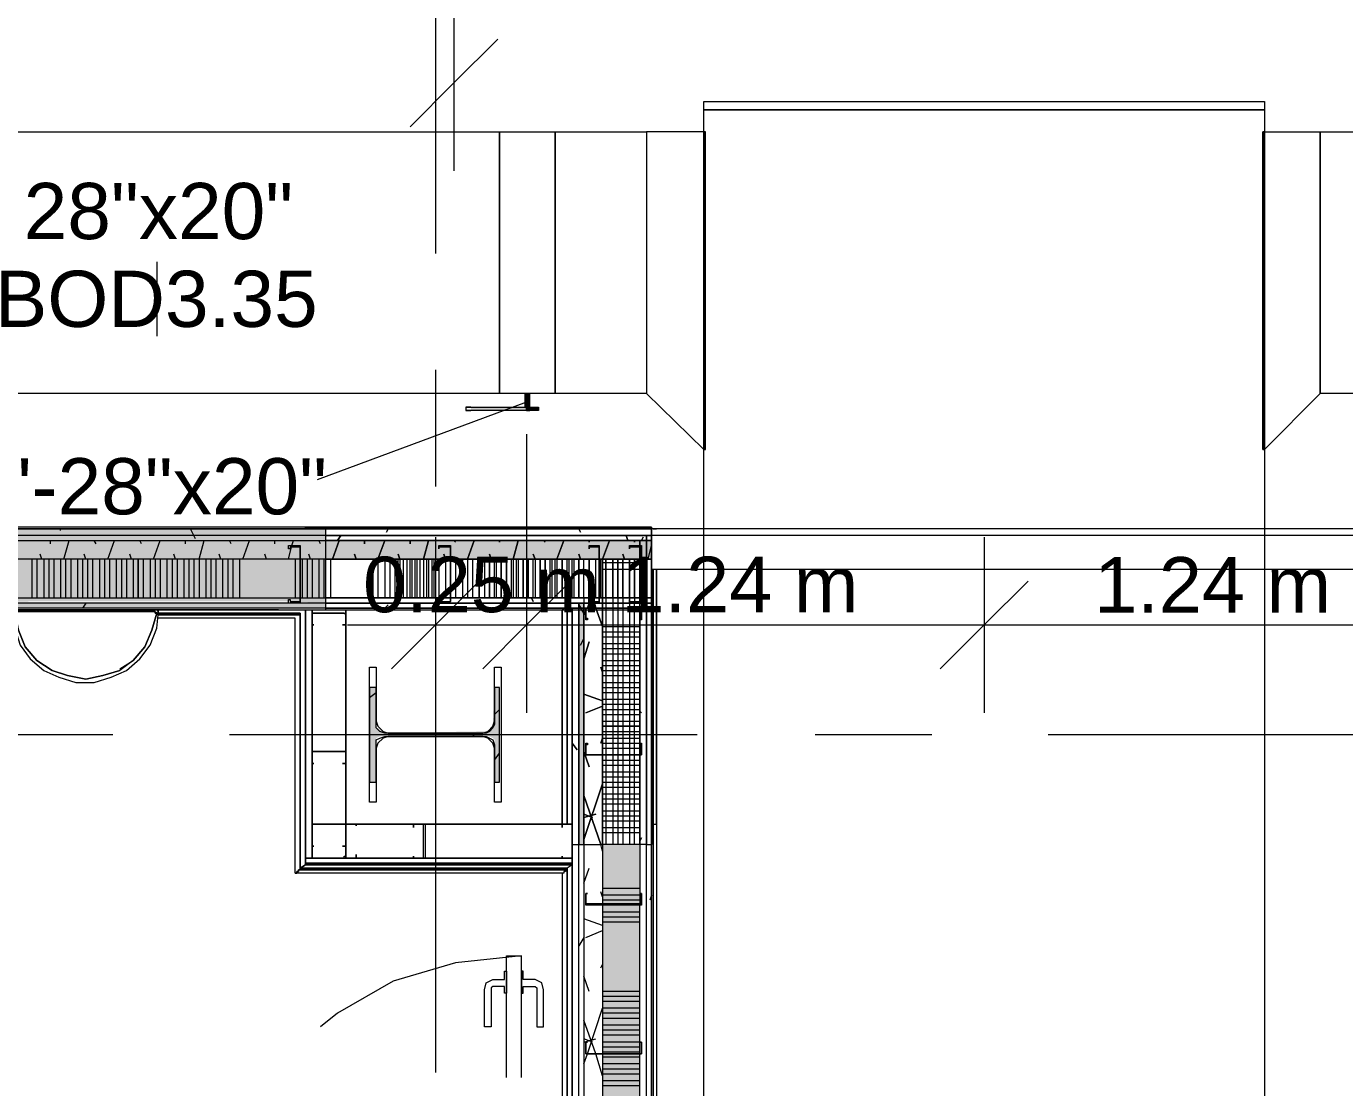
# Model space of a CAD drawing. Header units: metres. Extents: x 98 to 337, y -7 to 53.
# Drawn here: x 116.021 to 119.598, y 34.088 to 36.968 of the extents above; entities that cross this region are included whole.
import ezdxf

# ---------------------------------------------------------------- set-up
doc = ezdxf.new("R2010")
doc.units = ezdxf.units.M
doc.layers.add('HVAC - Ductos', color=5, linetype='Continuous', lineweight=0)
doc.layers.add('PDF_Text', color=7, linetype='Continuous', lineweight=0)
doc.layers.add('PDF_Geometry', color=7, linetype='Continuous', lineweight=0, true_color=0xaaaaaa)
doc.layers.add('PDF_Solid Fills', color=7, linetype='Continuous', lineweight=0, true_color=0xffffff)
doc.styles.add('PDF Helvetica', font='')
doc.styles.get('PDF Helvetica').set_extended_font_data('Helvetica')

msp = doc.modelspace()

# ---------------------------------------------------------------- hatches: boundary and pattern name
at = {"layer": 'PDF_Solid Fills', "lineweight": 0, "transparency": 33554559}
h = msp.add_hatch(color=256, dxfattribs=at)
h.paths.add_polyline_path([(108.3936, 35.5862), (108.3936, 35.6045), (108.2378, 35.6045), (108.2378, 35.5862)])
h.paths.add_polyline_path([(108.8472, 35.6045), (108.8472, 35.5862), (116.8331, 35.5862), (116.8331, 35.6045)])
h = msp.add_hatch(color=256, dxfattribs=at)
h.paths.add_polyline_path([(108.3936, 35.5724), (108.3936, 35.5861), (108.2378, 35.5861), (108.2378, 35.5724)])
h.paths.add_polyline_path([(108.8472, 35.5861), (108.8472, 35.5724), (116.8331, 35.5724), (116.8331, 35.5861)])
h = msp.add_hatch(color=256, dxfattribs=at)
h.paths.add_polyline_path([(108.3936, 35.522), (108.3936, 35.5724), (108.2378, 35.5724), (108.2378, 35.522)])
h.paths.add_polyline_path([(108.8472, 35.5724), (108.8472, 35.522), (116.8331, 35.522), (116.8331, 35.5724)])
for points in [[(117.7174, 35.522), (117.7174, 35.5724), (116.8331, 35.5724), (116.8331, 35.522)], [(116.9705, 35.0639), (116.9705, 35.1738), (116.9523, 35.1738), (116.9523, 34.9172), (116.9705, 34.9172), (116.9705, 35.0363), (116.9797, 35.0409), (117.2775, 35.0409), (117.2867, 35.0363), (117.2913, 35.0318), (117.2913, 34.9172), (117.305, 34.9172), (117.305, 35.1738), (117.2913, 35.1738), (117.2867, 35.0684), (117.2775, 35.0593), (117.2684, 35.0547), (116.9935, 35.0501), (116.9935, 35.0547), (116.9797, 35.0593), (116.9751, 35.0639)]]:
    msp.add_hatch(color=256, dxfattribs=at).paths.add_polyline_path(points)
h = msp.add_hatch(color=256, dxfattribs=at)
h.paths.add_polyline_path([(108.3936, 35.4166), (108.3936, 35.522), (108.2378, 35.522), (108.2378, 35.4166)])
h.paths.add_polyline_path([(115.5502, 35.4166), (116.8331, 35.4166), (116.8331, 35.522), (115.5502, 35.522)])
h.paths.add_polyline_path([(115.5456, 35.4166), (115.5456, 35.522), (113.5205, 35.522), (113.5205, 35.4166)])
h.paths.add_polyline_path([(113.516, 35.4166), (113.516, 35.522), (111.4909, 35.522), (111.4909, 35.4166)])
h.paths.add_polyline_path([(111.4863, 35.4166), (111.4863, 35.522), (110.6799, 35.522), (110.6799, 35.4166)])
h.paths.add_polyline_path([(110.6753, 35.4166), (110.6753, 35.522), (108.8472, 35.522), (108.8472, 35.4166)])
h = msp.add_hatch(color=256, dxfattribs=at)
h.paths.add_polyline_path([(108.3936, 35.4029), (108.3936, 35.4166), (108.2424, 35.4166), (108.2424, 35.4029)])
h.paths.add_polyline_path([(108.8586, 35.4029), (116.7323, 35.4074), (116.7369, 35.4074), (116.833, 35.4029), (116.8331, 35.4029), (116.8331, 35.4166), (108.8472, 35.4166), (108.8472, 35.4029)])
h = msp.add_hatch(color=256, dxfattribs=at)
h.paths.add_polyline_path([(108.3936, 35.3892), (108.3936, 35.4029), (108.2378, 35.4029), (108.2378, 35.3892)])
h.paths.add_polyline_path([(108.8472, 35.3892), (116.8331, 35.3892), (116.8331, 35.4029), (108.8472, 35.4029)])
h = msp.add_hatch(color=256, dxfattribs=at)
h.paths.add_polyline_path([(117.5204, 35.3892), (117.5341, 35.3892), (117.5341, 35.4029), (117.5204, 35.4029)])
h.paths.add_polyline_path([(117.5204, 34.7477), (117.5341, 34.7477), (117.5341, 35.3846), (117.5204, 35.3846)])
h = msp.add_hatch(color=256, dxfattribs=at)
h.paths.add_polyline_path([(117.6853, 34.5873), (117.6853, 34.7477), (117.5845, 34.7477), (117.5845, 34.5873)])
h.paths.add_polyline_path([(117.6853, 34.5827), (117.5845, 34.5827), (117.5845, 33.3503), (117.6853, 33.3503)])

# ---------------------------------------------------------------- linework, layer by layer
at = {"layer": 'HVAC - Ductos', "lineweight": 0}
for points in [[(119.3805, 36.7407), (117.8594, 36.7407), (117.8594, 36.7637), (119.3805, 36.7637)], [(117.8594, 29.6299), (117.8594, 36.7407), (119.3805, 36.7407), (119.3805, 29.6299)], [(117.305, 35.971), (115.06, 35.971), (115.06, 36.6812), (117.305, 36.6812)], [(117.4562, 35.971), (117.305, 35.971), (117.305, 36.6812), (117.4562, 36.6812)], [(117.7036, 35.971), (117.4562, 35.971), (117.4562, 36.6812), (117.7036, 36.6812)], [(117.864, 36.6812), (117.7036, 36.6812), (117.7036, 35.971), (117.8594, 35.8198), (117.864, 35.8198)], [(119.3759, 35.8198), (119.3805, 35.8198), (119.3805, 36.6812), (119.3759, 36.6812)], [(119.3759, 35.8198), (119.3759, 36.6812), (119.5318, 36.6812), (119.5318, 35.971), (119.3805, 35.8198)], [(119.5318, 36.6812), (119.7791, 36.6812), (119.7791, 35.971), (119.5318, 35.971)]]:
    msp.add_lwpolyline(points, close=True, dxfattribs=at)
at = {"layer": 'PDF_Geometry', "lineweight": 0}
for points in [[(117.1309, 37.6204), (117.1309, 36.3513)], [(117.1813, 37.0477), (117.1813, 36.8141), (117.1813, 36.5758)], [(117.3004, 36.9332), (117.1813, 36.8141), (117.0622, 36.6949)], [(116.3749, 36.3283), (116.3749, 36.1268)], [(117.1309, 36.0352), (117.1309, 35.719)], [(117.2272, 35.9344), (117.2226, 35.9344), (117.218, 35.9344), (117.2134, 35.9344), (117.218, 35.9344), (117.2226, 35.9344), (117.2272, 35.9344), (117.3783, 35.9344), (117.4104, 35.9344), (117.4104, 35.9252), (117.3783, 35.9252), (117.3783, 35.9344), (117.3829, 35.9344), (117.3875, 35.9344), (117.3875, 35.971)], [(117.3738, 35.971), (117.3738, 35.9344)], [(117.3783, 35.9481), (116.8102, 35.7373)], [(117.2134, 35.9344), (117.2134, 35.9252)], [(117.3783, 35.9252), (117.2272, 35.9252), (117.2226, 35.9252), (117.218, 35.9252), (117.2134, 35.9252), (117.218, 35.9252), (117.2226, 35.9252), (117.2272, 35.9252)], [(117.3783, 35.861), (117.3783, 35.3433), (117.3783, 35.1051)], [(119.6967, 35.6045), (117.7174, 35.6045), (116.8331, 35.6045), (108.8472, 35.6045), (108.8472, 35.3846), (116.8331, 35.3846), (117.5021, 35.3846), (117.5021, 34.7477), (117.5021, 33.5381), (115.8985, 33.5381), (115.8985, 33.3182), (115.8985, 29.9873), (115.8985, 29.772), (117.5021, 29.772), (117.5021, 28.3837), (115.3029, 28.3837), (107.2253, 28.3837), (107.2253, 33.2082), (107.0099, 33.2082), (107.0099, 32.8188), (107.0099, 32.7272), (107.0099, 30.7341)], [(117.7174, 35.6045), (116.8331, 35.6045), (108.8472, 35.6045), (108.8472, 35.3846), (108.3936, 35.3846), (108.3936, 35.6045), (108.2378, 35.6045), (107.0283, 35.6045), (107.0283, 35.5861), (107.0283, 35.5724), (107.0283, 35.4854)], [(116.1138, 35.5999), (116.1138, 35.6045)], [(116.4803, 35.577), (116.4757, 35.5861), (116.4666, 35.6045)], [(116.7782, 35.6045), (116.8331, 35.6045)], [(117.7174, 35.6045), (116.8331, 35.6045), (117.7174, 35.6045)], [(117.7174, 34.7477), (117.7174, 35.6045), (117.7174, 34.7477)], [(117.7036, 28.3837), (117.7036, 29.9736), (117.6853, 29.9736), (117.5021, 29.9736), (116.1, 29.9736), (116.1, 29.9873), (116.1, 33.3182), (116.1, 33.3228), (116.1, 33.3365), (117.5021, 33.3365), (117.6853, 33.3365), (117.7036, 33.3365), (117.7036, 34.7477), (117.7036, 35.3846), (117.7036, 35.5724), (117.7036, 35.5861), (116.8331, 35.5861), (108.8472, 35.5861)], [(108.8472, 35.5724), (116.8331, 35.5724), (117.6853, 35.5724), (117.6853, 35.5587), (117.6853, 35.5724), (117.7036, 35.5724), (117.7036, 34.7477), (117.6853, 34.7477), (117.6853, 34.9905), (117.6853, 35.3892), (117.6853, 35.4029), (117.6853, 35.3892), (117.6853, 34.9905), (117.6853, 34.7477), (117.5845, 34.7477), (117.5845, 34.9905), (117.5845, 35.3892), (117.5845, 35.522), (117.6853, 35.522), (117.6853, 35.4074), (117.6853, 35.5541), (117.6853, 35.522), (117.6853, 35.4074)], [(116.0863, 35.5633), (116.0863, 35.5724)], [(116.123, 35.522), (116.1367, 35.5724)], [(116.21, 35.5633), (116.2054, 35.5724)], [(116.2421, 35.522), (116.2604, 35.5724)], [(116.3337, 35.5633), (116.3291, 35.5724)], [(116.3658, 35.522), (116.3841, 35.5724)], [(116.4528, 35.5633), (116.4528, 35.5724)], [(116.4895, 35.522), (116.5033, 35.5724)], [(116.5765, 35.5633), (116.5719, 35.5724)], [(116.6086, 35.522), (116.6269, 35.5724)], [(116.6956, 35.5633), (116.6956, 35.5724)], [(116.7323, 35.522), (116.7415, 35.5587), (116.746, 35.5724)], [(116.7415, 35.5541), (116.7415, 35.5587)], [(116.8194, 35.5633), (116.8148, 35.5724)], [(117.1309, 35.5816), (117.1309, 35.3433), (117.1309, 35.1051)], [(117.7082, 35.522), (117.7174, 35.5587)], [(119.6967, 35.4945), (119.6967, 35.5724), (119.6967, 35.5861), (117.7174, 35.5861), (117.7174, 35.5724), (117.7174, 35.522), (117.7174, 35.4945)], [(118.62, 35.5816), (118.62, 35.3433), (118.62, 35.1051)], [(117.6853, 35.522), (117.5845, 35.522), (117.5753, 35.522), (117.1721, 35.522), (116.8331, 35.522), (116.7644, 35.522), (115.9534, 35.522), (115.5456, 35.522), (115.1425, 35.522), (114.7347, 35.522), (114.3315, 35.522), (113.9238, 35.522), (113.5205, 35.522)], [(115.5502, 35.4166), (115.9534, 35.4166), (116.7644, 35.4166), (116.8331, 35.4166), (117.1721, 35.4166), (117.5341, 35.4166), (117.5753, 35.4166), (117.5845, 35.4166), (117.5753, 35.4166), (117.5341, 35.4166), (117.5341, 35.522)], [(116.0359, 35.522), (116.0359, 35.4166)], [(116.0496, 35.522), (116.0496, 35.4166)], [(116.0634, 35.522), (116.0588, 35.5358)], [(116.068, 35.522), (116.068, 35.4166)], [(116.0817, 35.522), (116.0817, 35.4166)], [(116.0955, 35.522), (116.0955, 35.4166)], [(116.1138, 35.522), (116.1138, 35.4166)], [(116.1276, 35.522), (116.1276, 35.4166)], [(116.1413, 35.522), (116.1413, 35.4166)], [(116.1596, 35.522), (116.1596, 35.4166)], [(116.1734, 35.522), (116.1734, 35.4166)], [(116.1825, 35.522), (116.1779, 35.5358)], [(116.1871, 35.522), (116.1871, 35.4166)], [(116.2008, 35.522), (116.2008, 35.4166)], [(116.2192, 35.522), (116.2192, 35.4166)], [(116.2329, 35.522), (116.2329, 35.4166)], [(116.2466, 35.522), (116.2466, 35.4166)], [(116.265, 35.522), (116.265, 35.4166)], [(116.2787, 35.522), (116.2787, 35.4166)], [(116.2925, 35.522), (116.2925, 35.4166)], [(116.3062, 35.522), (116.3016, 35.5358)], [(116.3108, 35.522), (116.3108, 35.4166)], [(116.3383, 35.522), (116.3383, 35.4166)], [(116.3566, 35.522), (116.3566, 35.4166)], [(116.3704, 35.522), (116.3704, 35.4166)], [(116.3841, 35.522), (116.3841, 35.4166)], [(116.4025, 35.522), (116.4025, 35.4166)], [(116.4162, 35.522), (116.4162, 35.4166)], [(116.4253, 35.522), (116.4207, 35.5358)], [(116.4299, 35.522), (116.4299, 35.4166)], [(116.4483, 35.522), (116.4483, 35.4166)], [(116.462, 35.522), (116.462, 35.4166)], [(116.4757, 35.522), (116.4757, 35.4166)], [(116.4895, 35.522), (116.4895, 35.4166)], [(116.5078, 35.522), (116.5078, 35.4166)], [(116.5215, 35.522), (116.5215, 35.4166)], [(116.5353, 35.522), (116.5353, 35.4166)], [(116.5491, 35.522), (116.5445, 35.5358)], [(116.5536, 35.522), (116.5536, 35.4166)], [(116.5674, 35.522), (116.5674, 35.4166)], [(116.5811, 35.522), (116.5811, 35.4166)], [(116.5994, 35.522), (116.5994, 35.4166)], [(116.6728, 35.522), (116.6682, 35.5358)], [(116.7506, 35.522), (116.7506, 35.4166)], [(116.769, 35.522), (116.769, 35.4166)], [(116.7827, 35.522), (116.7827, 35.4166)], [(116.7919, 35.522), (116.7873, 35.5358)], [(116.7964, 35.522), (116.7964, 35.4166)], [(116.8148, 35.522), (116.8148, 35.4166)], [(116.8285, 35.522), (116.8285, 35.4166)], [(116.8468, 35.4166), (116.8468, 35.522)], [(116.9614, 35.522), (116.9614, 35.4166)], [(116.9751, 35.522), (116.9751, 35.4166)], [(116.9935, 35.522), (116.9935, 35.4166)], [(117.0072, 35.522), (117.0072, 35.4166)], [(117.0209, 35.522), (117.0209, 35.4166)], [(117.0301, 35.4166), (117.0301, 35.522)], [(117.0347, 35.522), (117.0347, 35.4166)], [(117.0439, 35.4166), (117.0439, 35.522)], [(117.0531, 35.522), (117.0531, 35.4166)], [(117.0622, 35.4166), (117.0622, 35.522)], [(117.0668, 35.522), (117.0668, 35.4166)], [(117.0759, 35.4166), (117.0759, 35.522)], [(117.0805, 35.522), (117.0805, 35.4166)], [(117.0897, 35.4166), (117.0897, 35.522)], [(117.0989, 35.522), (117.0989, 35.4166)], [(117.108, 35.4166), (117.108, 35.522)], [(117.1126, 35.522), (117.1126, 35.4166)], [(117.1217, 35.4166), (117.1217, 35.522)], [(117.1263, 35.522), (117.1263, 35.4166)], [(117.1401, 35.522), (117.1401, 35.4166)], [(117.1584, 35.522), (117.1584, 35.4166)], [(117.1721, 35.522), (117.1721, 35.4166)], [(117.1859, 35.522), (117.1859, 35.4166)], [(117.2042, 35.522), (117.2042, 35.4166)], [(117.218, 35.522), (117.218, 35.4166)], [(117.2318, 35.522), (117.2318, 35.4166)], [(117.2638, 35.522), (117.2638, 35.4166)], [(117.2913, 35.4166), (117.2913, 35.522)], [(117.2958, 35.522), (117.2958, 35.4166)], [(117.3371, 35.4166), (117.3371, 35.522)], [(117.3417, 35.522), (117.3417, 35.4166)], [(117.3508, 35.4166), (117.3508, 35.522)], [(117.3554, 35.522), (117.3554, 35.4166)], [(117.3966, 35.4166), (117.3966, 35.522)], [(117.4012, 35.522), (117.4012, 35.4166)], [(117.4425, 35.4166), (117.4425, 35.522)], [(117.447, 35.522), (117.447, 35.4166)], [(117.4562, 35.4166), (117.4562, 35.522)], [(117.4608, 35.522), (117.4608, 35.4166)], [(117.4883, 35.4166), (117.4883, 35.522)], [(117.4929, 35.522), (117.4929, 35.4166)], [(117.5021, 35.4166), (117.5021, 35.522)], [(117.5067, 35.522), (117.5067, 35.4166)], [(117.5662, 35.4166), (117.5662, 35.522)], [(117.5799, 35.4166), (117.5799, 35.522)], [(117.6853, 35.4166), (117.6853, 35.522), (117.5845, 35.522), (117.5845, 35.4166), (117.5845, 35.3892), (117.5845, 35.3846), (117.5845, 34.9905), (117.5845, 34.7477), (117.5845, 34.5873)], [(117.5937, 35.4166), (117.5937, 35.522), (117.5937, 35.3892), (117.5937, 34.9905), (117.5937, 34.7477)], [(117.612, 35.4166), (117.612, 35.522), (117.612, 35.3892), (117.612, 34.9905), (117.612, 34.7477)], [(117.6257, 35.4166), (117.6257, 35.522), (117.6257, 35.3892), (117.6257, 34.9905), (117.6257, 34.7477)], [(117.6395, 35.4166), (117.6395, 35.522), (117.6395, 35.3892), (117.6395, 34.9905), (117.6395, 34.7477)], [(117.6578, 35.4166), (117.6578, 35.522), (117.6578, 35.3892), (117.6578, 34.9905), (117.6578, 34.7477)], [(117.6715, 35.4166), (117.6715, 35.522), (117.6715, 35.4074)], [(117.6991, 35.4166), (117.6991, 35.522)], [(117.7174, 35.4166), (117.7174, 35.522)], [(117.5845, 35.5128), (117.6853, 35.5128)], [(117.5845, 35.4945), (117.6853, 35.4945)], [(117.7219, 35.4945), (117.7219, 34.8027), (117.7219, 35.4945)], [(117.7219, 35.4945), (117.7219, 34.8027), (117.7219, 35.4945)], [(117.25, 35.4624), (117.1309, 35.3433), (117.0118, 35.2242)], [(117.4975, 35.4624), (117.3783, 35.3433), (117.2592, 35.2242)], [(118.7391, 35.4624), (118.62, 35.3433), (118.5008, 35.2242)], [(117.5341, 35.4166), (117.5341, 35.4029), (117.5341, 35.3846), (117.5341, 34.7477), (117.5341, 33.5061), (117.5204, 33.5061), (117.5021, 33.5061), (115.9305, 33.5061), (115.9305, 33.4557), (115.9305, 33.3182), (115.9305, 29.9873), (115.9305, 29.8544), (115.9305, 29.804), (115.9305, 29.8544), (116.0863, 29.8544)], [(117.5204, 28.3837), (117.5204, 29.7903), (117.5021, 29.7903), (115.9167, 29.7903), (115.9167, 29.804), (115.9167, 29.9873), (115.9167, 33.3182), (115.9167, 33.5061), (115.9167, 33.5198), (117.5021, 33.5198), (117.5204, 33.5198), (117.5204, 34.7477), (117.5204, 35.3846), (117.5204, 35.3892), (117.5204, 35.4029), (116.8331, 35.4029), (108.8472, 35.4029)], [(117.5021, 35.3892), (116.8331, 35.3892), (108.8472, 35.3892)], [(116.2742, 35.2242), (116.3108, 35.2471), (116.3429, 35.2838), (116.3612, 35.3296), (116.3749, 35.3754), (116.3704, 35.3754), (116.3704, 35.38), (116.3658, 35.38), (115.9947, 35.38), (115.9901, 35.38), (115.9901, 35.3754), (115.9993, 35.3296), (116.0176, 35.2838), (116.0496, 35.2471), (116.0909, 35.2196), (116.1322, 35.2059), (116.1825, 35.1967), (116.2283, 35.2059), (116.2742, 35.2196)], [(116.1825, 35.4029), (116.1734, 35.3892)], [(116.3704, 35.38), (116.3704, 35.3754), (116.3795, 35.38), (116.3749, 35.3846), (116.3704, 35.3846)], [(116.7048, 35.3846), (116.3749, 35.3846)], [(117.5021, 35.3846), (117.5021, 35.3892), (117.5021, 35.3846), (117.4883, 35.3846), (117.4883, 34.8027), (117.4883, 35.3846), (117.5021, 35.3846), (117.5021, 34.7477), (117.5021, 34.6927), (117.4883, 34.6835), (117.4883, 34.6789), (117.4837, 34.6789), (117.4837, 34.6743), (117.4791, 34.6743), (117.4791, 34.6698), (117.4745, 34.6698), (116.7506, 34.6698), (116.7552, 34.6698), (116.7552, 34.6743), (116.7598, 34.6743), (116.7598, 34.6789), (116.7644, 34.6789), (116.7644, 34.6835), (116.7644, 35.3708), (116.7644, 34.6789), (116.7598, 34.6789), (116.7598, 34.6743), (116.7552, 34.6743), (116.7552, 34.6698), (116.7506, 34.6698), (116.7506, 35.3616), (116.3795, 35.3616)], [(117.4883, 33.5519), (117.4883, 34.6835), (116.7644, 34.6835), (117.4883, 34.6835), (116.7644, 34.6835), (116.7644, 35.3754), (116.7644, 34.6835), (116.7782, 34.6927), (117.5021, 34.6927), (117.4883, 34.6835), (116.7644, 34.6835), (116.7782, 34.6927), (116.7782, 35.3846), (116.8331, 35.3846), (116.8881, 35.3846), (116.8881, 34.8027), (116.7964, 34.8027), (116.7964, 35.3846), (116.7964, 34.711), (116.7964, 34.8027), (116.8881, 34.8027), (117.5021, 34.8027), (117.4883, 34.8027), (117.5021, 34.8027), (116.8881, 34.8027), (116.8881, 35.3846)], [(116.7782, 35.3846), (116.7782, 34.6927)], [(116.7782, 34.8027), (116.7782, 35.3846)], [(116.7782, 35.3846), (116.7782, 34.6973), (116.7782, 35.3846)], [(116.7782, 35.3846), (116.7782, 34.711), (116.7964, 34.711), (117.5021, 34.711), (117.4745, 34.711), (117.5021, 34.711), (116.7782, 34.711), (116.7782, 34.6973)], [(117.1309, 35.3983), (117.1309, 34.1291)], [(117.4883, 34.8027), (117.4883, 35.3846)], [(117.4883, 34.8027), (117.4883, 35.3846)], [(117.4883, 34.8027), (117.4883, 35.3846)], [(117.4883, 34.8027), (117.4883, 35.3846)], [(117.4883, 34.8027), (117.4883, 35.3846)], [(117.4883, 34.8027), (117.4883, 35.3846)], [(117.4883, 34.8027), (117.4883, 35.3846)], [(117.4883, 35.3846), (117.4883, 34.8027)], [(117.5021, 35.3892), (117.5021, 34.7477), (117.5021, 35.3892)], [(117.5204, 35.3983), (117.5341, 35.3754), (117.5204, 35.3983), (117.5249, 35.3892)], [(117.6715, 34.7477), (117.6715, 34.9905), (117.6715, 35.3892), (117.6715, 35.4029)], [(117.6853, 35.4029), (117.6853, 35.3892), (117.6853, 35.3846), (117.6853, 34.9905), (117.6853, 34.7477), (117.6853, 34.5873)], [(117.6899, 35.3754), (117.6899, 35.38)], [(117.7174, 33.4281), (117.7174, 34.8027), (117.7174, 35.3983), (117.7174, 34.8027)], [(117.7174, 33.3228), (117.7174, 34.7477), (117.7174, 35.3846)], [(117.4883, 34.6789), (116.7644, 34.6789), (117.4883, 34.6789), (116.7644, 34.6789), (116.7644, 35.3754), (116.3795, 35.3754), (116.7644, 35.3754), (116.3795, 35.3754), (116.7644, 35.3754), (116.7644, 34.6789), (116.7644, 35.3754), (116.7644, 34.6835), (116.7644, 35.3708), (116.3795, 35.3708), (116.7644, 35.3708), (116.3795, 35.3708)], [(116.7644, 35.3708), (116.7644, 34.6789), (116.7644, 35.3754), (116.7644, 34.6835), (116.7644, 34.6789), (116.7598, 34.6789), (116.7598, 34.6743), (116.7552, 34.6743), (116.7552, 34.6698), (116.7506, 34.6698), (116.7506, 35.3616)], [(116.8927, 35.3433), (117.3783, 35.3433), (118.62, 35.3433), (120.0953, 35.3433)], [(117.5845, 35.3388), (117.6853, 35.3388)], [(117.5845, 35.325), (117.6853, 35.325)], [(117.5845, 35.3112), (117.6853, 35.3112)], [(117.5845, 35.2929), (117.6853, 35.2929)], [(117.5845, 35.2792), (117.6853, 35.2792)], [(117.5845, 35.2654), (117.6853, 35.2654)], [(117.5845, 35.2471), (117.6853, 35.2471)], [(117.5845, 35.2333), (117.6853, 35.2333)], [(117.5845, 35.2196), (117.6853, 35.2196)], [(117.5845, 35.2059), (117.6853, 35.2059)], [(117.5845, 35.1875), (117.6853, 35.1875)], [(117.5845, 35.1738), (117.6853, 35.1738)], [(116.9523, 35.1463), (116.9705, 35.1601)], [(117.5845, 35.1601), (117.6853, 35.1601)], [(117.5845, 35.1417), (117.6853, 35.1417)], [(117.5845, 35.128), (117.6853, 35.128)], [(117.2913, 35.1005), (117.305, 35.1143)], [(117.5845, 35.1143), (117.6853, 35.1143)], [(117.5845, 35.1005), (117.6853, 35.1005)], [(117.5845, 35.0821), (117.6853, 35.0821)], [(116.2558, 35.0455), (115.9397, 35.0455)], [(117.8411, 35.0455), (116.5719, 35.0455)], [(117.2318, 35.0409), (117.2409, 35.0501)], [(117.5845, 35.0547), (117.6853, 35.0547)], [(117.5845, 35.0363), (117.6853, 35.0363)], [(117.5845, 35.0226), (117.6853, 35.0226)], [(118.478, 35.0455), (118.1618, 35.0455)], [(120.0632, 35.0455), (118.7941, 35.0455)], [(117.2913, 34.9768), (117.305, 34.9951)], [(117.5845, 35.0089), (117.6853, 35.0089)], [(117.5845, 34.9905), (117.6853, 34.9905)], [(117.6807, 34.9905), (117.6853, 34.9905)], [(117.6899, 34.9951), (117.6899, 34.9997)], [(117.5845, 34.9768), (117.6853, 34.9768)], [(117.5845, 34.963), (117.6853, 34.963)], [(117.5845, 34.9447), (117.6853, 34.9447)], [(117.5845, 34.931), (117.6853, 34.931)], [(117.5845, 34.9172), (117.6853, 34.9172)], [(117.5845, 34.7294), (117.5799, 34.7477), (117.5341, 34.8806), (117.5799, 34.7477)], [(117.5845, 34.9035), (117.6853, 34.9035)], [(117.5845, 34.8852), (117.6853, 34.8852)], [(117.5845, 34.8714), (117.6853, 34.8714)], [(117.5845, 34.8576), (117.6853, 34.8576)], [(117.5845, 34.8394), (117.6853, 34.8394)], [(117.5845, 34.8256), (117.6853, 34.8256)], [(117.5845, 34.8118), (117.6853, 34.8118)], [(116.7782, 34.8027), (116.7782, 34.6927), (116.7644, 34.6835)], [(117.5845, 34.7935), (117.6853, 34.7935)], [(117.5845, 34.7798), (117.6853, 34.7798)], [(117.7311, 34.8027), (117.7311, 33.309), (117.7265, 33.309), (117.7265, 33.3136), (117.7219, 33.3182), (117.7265, 33.3136), (117.7265, 33.309), (117.7311, 33.309), (117.7219, 33.309), (117.7311, 33.309)], [(117.5021, 33.5381), (117.4883, 33.5519), (117.3921, 33.5519), (117.4883, 33.5519), (117.3921, 33.5519), (117.4883, 33.5519), (117.3921, 33.5519), (117.4883, 33.5519), (117.3921, 33.5519), (117.3921, 33.5427), (117.3921, 33.5473), (117.3921, 33.5427), (117.3921, 33.5519), (117.4883, 33.5519), (117.5021, 33.5381), (117.5021, 34.7477)], [(117.4883, 33.5519), (117.4883, 34.6789), (117.4883, 33.5519), (117.4883, 34.6789), (117.4837, 34.6789), (117.4837, 34.6743), (117.4791, 34.6743), (117.4791, 34.6698), (117.4745, 34.6698), (116.7506, 34.6698), (116.7552, 34.6698), (116.7552, 34.6743), (116.7598, 34.6743), (116.7598, 34.6789), (116.7644, 34.6789), (117.4883, 34.6789), (116.7644, 34.6789), (117.4883, 34.6789), (117.4837, 34.6789), (117.4837, 34.6743), (117.4791, 34.6743), (117.4791, 34.6698), (117.4745, 34.6698), (117.4745, 33.561)], [(117.4883, 34.6835), (116.7644, 34.6835)], [(116.7782, 34.6973), (116.7782, 34.6927), (117.5021, 34.6927)], [(117.5021, 34.6973), (116.7782, 34.6973)], [(116.7782, 34.6973), (117.5021, 34.6973)], [(117.5021, 34.6927), (116.7782, 34.6927)], [(117.4883, 34.6835), (117.4883, 33.5519)], [(117.4883, 33.5519), (117.4883, 34.6835)], [(117.4883, 33.5519), (117.4883, 34.6835)], [(117.5341, 34.6423), (117.5479, 34.6835)], [(117.6853, 34.6286), (117.5845, 34.6286)], [(117.5845, 34.6057), (117.5799, 34.6194)], [(117.6853, 34.6103), (117.5845, 34.6103)], [(117.6853, 34.5965), (117.5845, 34.5965)], [(117.7174, 34.6103), (117.7128, 34.5965)], [(117.5021, 33.5519), (117.5021, 34.5599)], [(117.6853, 33.7764), (117.6853, 34.1796), (117.6853, 34.5827), (117.5845, 34.5827), (117.5845, 34.1796), (117.5845, 33.7764)], [(117.6853, 34.5645), (117.5845, 34.5645)], [(117.5845, 34.5278), (117.5341, 34.5461)], [(117.6853, 34.5507), (117.5845, 34.5507)], [(117.6853, 34.5369), (117.5845, 34.5369)], [(117.5341, 34.4957), (117.5204, 34.4728)], [(117.5387, 34.4957), (117.5845, 34.5141)], [(117.3646, 34.1154), (117.3646, 34.4453), (117.1859, 34.427), (117.0164, 34.3766), (116.8652, 34.2896), (116.8194, 34.2529)], [(117.3234, 34.1154), (117.3234, 34.4453), (117.3646, 34.4453)], [(117.5799, 34.4132), (117.5845, 34.4224)], [(117.5479, 34.3491), (117.5341, 34.3903)], [(117.6853, 34.3491), (117.5845, 34.3491)], [(117.6853, 34.3354), (117.5845, 34.3354)], [(117.6853, 34.3216), (117.5845, 34.3216)], [(117.5341, 34.1521), (117.5433, 34.1796), (117.5845, 34.3032)], [(117.5845, 34.12), (117.5662, 34.1796), (117.5341, 34.2712)], [(117.6853, 34.3032), (117.5845, 34.3032)], [(117.6853, 34.2896), (117.5845, 34.2896)], [(117.6853, 34.2758), (117.5845, 34.2758)], [(117.6853, 34.2574), (117.5845, 34.2574)], [(117.6853, 34.2437), (117.5845, 34.2437)], [(117.557, 34.2116), (117.5341, 34.2208)], [(117.5341, 34.2116), (117.5662, 34.2208)], [(117.6853, 34.23), (117.5845, 34.23)], [(117.6853, 34.2116), (117.5845, 34.2116)], [(117.6853, 34.1979), (117.5845, 34.1979)], [(117.6853, 34.1842), (117.5845, 34.1842)], [(117.6853, 34.1704), (117.5845, 34.1704)], [(117.6853, 34.1521), (117.5845, 34.1521)], [(117.6853, 34.1383), (117.5845, 34.1383)], [(117.6853, 34.1245), (117.5845, 34.1245)], [(117.6853, 34.1063), (117.5845, 34.1063)], [(117.6853, 34.0925), (117.5845, 34.0925)]]:
    msp.add_lwpolyline(points, dxfattribs=at)
for points in [[(117.864, 36.6812), (117.8594, 36.6812), (117.8594, 35.8198), (117.864, 35.8198)], [(117.3783, 35.9252), (117.3829, 35.9252), (117.3875, 35.9252), (117.3829, 35.9252)], [(107.042, 35.6091), (108.2012, 35.6091), (108.2012, 35.6045), (107.042, 35.6045), (108.2012, 35.6045), (116.7782, 35.6045), (116.7644, 35.6045), (116.7782, 35.6045), (117.7174, 35.6045), (116.7782, 35.6045), (116.7782, 35.6091), (117.7174, 35.6091), (117.7174, 35.6045), (117.7174, 35.5861), (117.7174, 35.3846), (117.7174, 35.4945), (117.7174, 35.522), (117.7174, 35.5724), (117.7174, 35.5861), (117.7174, 35.6045), (117.7174, 35.6091), (116.7782, 35.6091), (108.2012, 35.6091)], [(116.7782, 35.6045), (116.7644, 35.6045)], [(117.7174, 35.5861), (117.7174, 35.6045), (116.8331, 35.6045), (116.8331, 35.5861)], [(116.9981, 35.5953), (117.0026, 35.6045)], [(117.5204, 35.6045), (117.5249, 35.5953)], [(117.7219, 35.6045), (117.7265, 35.6045), (117.7311, 35.6045), (117.7265, 35.6045), (117.7219, 35.6045), (117.7265, 35.6045)], [(116.7644, 35.5587), (116.7644, 35.5541), (116.7644, 35.4074), (116.7644, 35.4029), (116.7323, 35.4029), (116.7323, 35.412), (116.7369, 35.412), (116.7369, 35.4074), (116.7644, 35.4074), (116.7644, 35.5541), (116.7369, 35.5541), (116.7369, 35.5495), (116.7323, 35.5495), (116.7323, 35.5587)], [(117.7174, 35.5724), (117.7174, 35.5861), (116.8331, 35.5861), (116.8331, 35.5724)], [(117.7174, 35.522), (117.7174, 35.5724), (116.8331, 35.5724), (116.8331, 35.522), (117.1721, 35.522), (117.5753, 35.522), (117.6899, 35.522)], [(116.8698, 35.5724), (116.8514, 35.522)], [(116.8652, 35.5724), (116.8743, 35.5861)], [(116.9385, 35.5724), (116.9385, 35.5633)], [(116.9935, 35.5724), (116.9751, 35.522)], [(117.0622, 35.5724), (117.0622, 35.5633)], [(117.1126, 35.5724), (117.0989, 35.522)], [(117.1676, 35.5587), (117.1721, 35.5587), (117.1721, 35.5541), (117.1721, 35.4074), (117.1676, 35.4029), (117.1401, 35.4029), (117.1401, 35.412), (117.1401, 35.4074), (117.1676, 35.4074), (117.1721, 35.4074), (117.1721, 35.5541), (117.1676, 35.5541), (117.1401, 35.5541), (117.1401, 35.5495), (117.1401, 35.5587)], [(117.1813, 35.5724), (117.1859, 35.5678)], [(117.2363, 35.5724), (117.218, 35.522)], [(117.305, 35.5724), (117.305, 35.5678)], [(117.3554, 35.5724), (117.3417, 35.522)], [(117.4242, 35.5724), (117.4287, 35.5678)], [(117.4791, 35.5724), (117.4608, 35.522)], [(117.5479, 35.5724), (117.5479, 35.5678)], [(117.5753, 35.5587), (117.5753, 35.5541), (117.5753, 35.4074), (117.5753, 35.4029), (117.5479, 35.4029), (117.5479, 35.412), (117.5479, 35.4074), (117.5753, 35.4074), (117.5753, 35.5541), (117.5479, 35.5541), (117.5479, 35.5495), (117.5479, 35.5587)], [(117.6029, 35.5724), (117.5845, 35.522)], [(117.6487, 35.5861), (117.6533, 35.5724), (117.6487, 35.5861), (117.6441, 35.5861)], [(117.6899, 35.5587), (117.6899, 35.5541), (117.6899, 35.4074), (117.6899, 35.4029), (117.6578, 35.4029), (117.6578, 35.412), (117.6578, 35.4074), (117.6899, 35.4074), (117.6899, 35.5541), (117.6578, 35.5541), (117.6578, 35.5495), (117.6578, 35.5587)], [(117.6715, 35.5724), (117.6715, 35.5678)], [(117.6853, 35.5724), (117.6899, 35.5724), (117.6945, 35.5816), (117.6899, 35.5724)], [(117.7036, 34.7477), (117.7174, 34.7477), (117.7174, 35.5861), (117.7036, 35.5861)], [(116.3245, 35.4166), (116.3245, 35.522)], [(117.7174, 35.4166), (117.7174, 35.522), (117.6899, 35.522), (117.5753, 35.522), (117.1721, 35.522), (116.8331, 35.522), (116.8331, 35.4166), (117.1721, 35.4166), (117.5753, 35.4166), (117.6899, 35.4166)], [(116.911, 35.5358), (116.9156, 35.522)], [(117.0301, 35.5358), (117.0347, 35.522)], [(117.1538, 35.5358), (117.1584, 35.522)], [(117.25, 35.4166), (117.25, 35.522)], [(117.2775, 35.5358), (117.2821, 35.522)], [(117.2775, 35.522), (117.2775, 35.4166)], [(117.3096, 35.522), (117.3096, 35.4166)], [(117.3234, 35.522), (117.3234, 35.4166)], [(117.3692, 35.522), (117.3692, 35.4166)], [(117.3829, 35.522), (117.3829, 35.4166)], [(117.3966, 35.5358), (117.4012, 35.522)], [(117.415, 35.522), (117.415, 35.4166)], [(117.4287, 35.522), (117.4287, 35.4166)], [(117.4745, 35.522), (117.4745, 35.4166)], [(117.5204, 35.5358), (117.5249, 35.522)], [(117.5204, 35.522), (117.5204, 35.4166)], [(117.5479, 35.522), (117.5479, 35.4166)], [(117.6395, 35.5358), (117.6441, 35.522)], [(119.6967, 25.5064), (119.4905, 25.5064), (117.7174, 25.5064), (117.7174, 25.6164), (117.7174, 28.3837), (117.7174, 29.9873), (117.5021, 29.9873), (116.1138, 29.9873), (116.1138, 33.3182), (117.5021, 33.3182), (117.7174, 33.3182), (117.7174, 34.7477), (117.7174, 35.3846), (117.7174, 35.4945), (119.6967, 35.4945), (119.6967, 35.3846), (119.6967, 25.6164)], [(117.7219, 35.4945), (117.7219, 34.8027), (117.7219, 33.4281), (117.7219, 34.8027)], [(117.7311, 35.4945), (117.7311, 34.8027), (117.7311, 35.4945), (117.7311, 34.8027), (117.7311, 33.309), (117.7219, 33.309), (117.7311, 33.309), (117.7265, 33.309), (117.7265, 33.3136), (117.7219, 33.3182), (117.7219, 34.8027), (117.7265, 34.8027), (117.7311, 34.8027)], [(117.7174, 35.4029), (117.7174, 35.4166), (117.6899, 35.4166), (117.5753, 35.4166), (117.1721, 35.4166), (116.8331, 35.4166), (116.8331, 35.4029)], [(117.3921, 35.4166), (117.3966, 35.4074)], [(117.5341, 34.7477), (117.5845, 34.7477), (117.5845, 34.9905), (117.5845, 35.3892), (117.5845, 35.4166), (117.5753, 35.4166), (117.5341, 35.4166)], [(117.5524, 35.4166), (117.5433, 35.3892)], [(117.557, 35.4166), (117.5616, 35.4074), (117.5662, 35.3892), (117.5845, 35.3388), (117.5662, 35.3892), (117.5616, 35.4074)], [(116.3795, 35.38), (116.3795, 35.3846), (116.3749, 35.3846), (115.9855, 35.3846), (115.9809, 35.3846), (115.9809, 35.38), (115.9901, 35.3342), (116.0038, 35.2884), (116.0313, 35.2517), (116.068, 35.2196), (116.1092, 35.2013), (116.155, 35.1875), (116.2054, 35.1875), (116.2512, 35.2013), (116.2925, 35.2196), (116.3291, 35.2517), (116.3566, 35.2884), (116.3749, 35.3342)], [(116.3749, 35.3754), (116.3612, 35.3296), (116.3429, 35.2838), (116.3108, 35.2471), (116.2742, 35.2196), (116.2283, 35.2059), (116.1825, 35.1967), (116.1322, 35.2059), (116.0909, 35.2196), (116.0496, 35.2471), (116.0176, 35.2838), (115.9993, 35.3296), (115.9901, 35.3754), (115.9901, 35.38), (115.9947, 35.38), (116.3658, 35.38), (116.3704, 35.38), (116.3704, 35.3754)], [(117.7174, 35.3892), (117.7174, 35.4029), (116.8331, 35.4029), (116.8331, 35.3892), (117.5387, 35.3892), (117.6899, 35.3892)], [(117.7174, 35.3846), (117.7174, 35.3892), (117.6899, 35.3892), (117.5387, 35.3892), (116.8331, 35.3892), (116.8331, 35.3846), (117.5387, 35.3846), (117.6899, 35.3846)], [(116.9935, 35.3892), (117.0026, 35.3983)], [(117.4745, 35.3846), (117.4745, 34.8027), (117.4791, 34.8027), (117.4745, 34.8027), (117.4745, 35.3846), (117.4791, 35.3846)], [(117.4883, 35.3846), (117.4883, 34.8027)], [(117.5021, 34.7477), (117.5204, 34.7477), (117.5204, 35.3892), (117.5021, 35.3892)], [(117.5204, 34.7477), (117.5341, 34.7477), (117.5341, 35.4029), (117.5204, 35.4029)], [(117.5387, 35.38), (117.5341, 35.3708)], [(117.5387, 35.3892), (117.5387, 35.3846)], [(117.5387, 35.3892), (117.6899, 35.3892), (117.6899, 35.357), (117.6853, 35.357), (117.6853, 35.3616), (117.6899, 35.3616), (117.6899, 35.3892), (117.5387, 35.3892), (117.5387, 35.3616), (117.5433, 35.3616), (117.5433, 35.357), (117.5387, 35.357)], [(116.7644, 35.3754), (116.7644, 34.6835)], [(116.8881, 35.3708), (116.8835, 35.3754), (116.7964, 35.3754), (116.7964, 35.3708), (116.7964, 35.3433), (116.801, 35.3433), (116.7964, 35.3433), (116.7964, 35.3708), (116.7964, 35.3754), (116.8835, 35.3754), (116.8881, 35.3754), (116.8881, 35.3708), (116.8881, 35.3433)], [(116.8789, 35.3433), (116.8881, 35.3433)], [(117.5249, 35.2884), (117.5341, 35.3067)], [(117.5479, 35.2975), (117.5341, 35.2517)], [(117.2913, 34.8622), (117.2913, 35.0089), (117.2867, 35.0226), (117.273, 35.0363), (117.2592, 35.0409), (117.0026, 35.0409), (116.9889, 35.0363), (116.9751, 35.0226), (116.9705, 35.0089), (116.9705, 34.8622), (116.9523, 34.8622), (116.9523, 35.2287), (116.9705, 35.2287), (116.9705, 35.0821), (116.9751, 35.0684), (116.9889, 35.0547), (117.0026, 35.0501), (117.2592, 35.0501), (117.273, 35.0547), (117.2867, 35.0684), (117.2913, 35.0821), (117.2913, 35.2287), (117.3096, 35.2287), (117.3096, 34.8622)], [(117.5021, 35.2287), (117.5021, 34.8943)], [(117.5799, 35.2287), (117.5845, 35.215)], [(117.2913, 34.9172), (117.305, 34.9172), (117.305, 35.1738), (117.2913, 35.1738), (117.2913, 35.073), (117.2867, 35.0639), (117.2775, 35.0547), (117.2684, 35.0501), (116.9935, 35.0501), (116.9797, 35.0547), (116.9705, 35.0639), (116.9705, 35.073), (116.9705, 35.1738), (116.9523, 35.1738), (116.9523, 34.9172), (116.9705, 34.9172), (116.9705, 35.018), (116.9705, 35.0318), (116.9797, 35.0363), (116.9935, 35.0409), (117.2684, 35.0409), (117.2775, 35.0363), (117.2867, 35.0318), (117.2913, 35.018)], [(117.5341, 35.1555), (117.5845, 35.1371)], [(117.5845, 35.1234), (117.5387, 35.1051)], [(117.6853, 35.1097), (117.6899, 35.1051)], [(117.6853, 35.0684), (117.5845, 35.0684)], [(117.5021, 35.0226), (117.5158, 35.0043)], [(117.6899, 34.9905), (117.5387, 34.9905), (117.5387, 35.0226), (117.5433, 35.0226), (117.5433, 35.018), (117.5387, 35.018), (117.5387, 34.9905), (117.6899, 34.9905), (117.6899, 35.018), (117.6853, 35.018), (117.6853, 35.0226), (117.6899, 35.0226)], [(117.5845, 35.0363), (117.5799, 35.0226)], [(116.8881, 34.9997), (116.8835, 34.9997), (116.7964, 34.9997), (116.7964, 34.9676), (116.801, 34.9676), (116.7964, 34.9676), (116.7964, 34.9997), (116.8835, 34.9997), (116.8881, 34.9997), (116.8881, 34.9676)], [(117.5341, 34.9997), (117.5479, 34.9584)], [(116.8789, 34.9676), (116.8881, 34.9676)], [(117.5845, 34.9126), (117.5341, 34.7614)], [(117.5341, 34.8302), (117.557, 34.821)], [(117.5662, 34.8302), (117.5341, 34.821)], [(116.8881, 34.8027), (116.8881, 34.711), (116.9156, 34.711), (116.9156, 34.7202), (116.9156, 34.711), (116.8881, 34.711), (116.8881, 34.8027), (116.9156, 34.8027)], [(116.9156, 34.7981), (116.9156, 34.8027)], [(117.0989, 34.711), (117.0989, 34.8027), (117.0713, 34.8027), (117.0713, 34.7935), (117.0713, 34.8027), (117.0989, 34.8027), (117.1034, 34.8027), (117.1034, 34.711), (117.0989, 34.711), (117.0713, 34.711)], [(117.4745, 34.8027), (117.4745, 34.7935), (117.4745, 34.8027), (117.5021, 34.8027)], [(116.7964, 34.7156), (116.7964, 34.711), (116.8835, 34.711), (116.8835, 34.7156), (116.8881, 34.7156), (116.8881, 34.7431), (116.8789, 34.7431), (116.8881, 34.7431), (116.8881, 34.7156), (116.8881, 34.711), (116.8835, 34.711), (116.7964, 34.711), (116.7964, 34.7156), (116.7964, 34.7431)], [(116.801, 34.7431), (116.7964, 34.7431)], [(117.6853, 34.7569), (117.6899, 34.766)], [(117.0713, 34.7156), (117.0713, 34.711)], [(117.4745, 34.7156), (117.4745, 34.711)], [(116.7782, 34.6927), (117.5021, 34.6927), (117.4883, 34.6835), (116.7644, 34.6835)], [(116.7644, 34.6835), (117.4883, 34.6835)], [(117.6899, 34.5873), (117.6899, 34.5827), (117.5387, 34.5827), (117.5387, 34.5873), (117.5387, 34.6148), (117.5433, 34.6148), (117.5387, 34.6148), (117.5387, 34.5873), (117.6899, 34.5873), (117.6899, 34.6148)], [(117.6853, 34.6148), (117.6899, 34.6148)], [(117.2821, 34.3583), (117.2821, 34.3537), (117.2821, 34.2529), (117.2638, 34.2529), (117.2638, 34.3537), (117.2684, 34.372), (117.2867, 34.3812), (117.3188, 34.3812), (117.3188, 34.404), (117.3234, 34.404), (117.3234, 34.3445), (117.3188, 34.3445), (117.3188, 34.3628), (117.2867, 34.3628)], [(117.4058, 34.3583), (117.4058, 34.3537), (117.4058, 34.2529), (117.4242, 34.2529), (117.4242, 34.3537), (117.4196, 34.372), (117.4012, 34.3812), (117.3692, 34.3812), (117.3692, 34.404), (117.3646, 34.404), (117.3646, 34.3445), (117.3692, 34.3445), (117.3692, 34.3628), (117.4012, 34.3628)], [(117.6899, 34.1796), (117.5387, 34.1796), (117.5387, 34.2116), (117.5433, 34.2116), (117.5387, 34.2116), (117.5387, 34.1796), (117.6899, 34.1796), (117.6899, 34.2116)], [(117.6853, 34.2116), (117.6899, 34.2116)]]:
    msp.add_lwpolyline(points, close=True, dxfattribs=at)
at = {"layer": 'PDF_Solid Fills', "lineweight": 0, "transparency": 33554559}
for points in [[(117.3738, 35.971), (117.3738, 35.9344), (117.3875, 35.971), (117.3875, 35.9344)], [(117.2272, 35.9344), (117.2272, 35.9252), (117.3783, 35.9344), (117.3783, 35.9252)], [(117.3783, 35.9344), (117.3783, 35.9252), (117.4104, 35.9344), (117.4104, 35.9252)]]:
    msp.add_solid(points, dxfattribs=at)

# ---------------------------------------------------------------- texts
at = {"layer": 'PDF_Text', "lineweight": 0, "attachment_point": 4, "style": 'PDF Helvetica'}
for s, insert, char_height in [('28"x20"', (116.0137, 36.4654), 0.15242), ('BOD3.35', (115.9358, 36.2272), 0.15242), ('BD-28"x20"-28"x20"', (114.9369, 35.7186), 0.152415), ('0.25 m 1.24 m', (116.9346, 35.4522), 0.150532), ('1.24 m', (118.9186, 35.4522), 0.15053)]:
    msp.add_mtext(s, dxfattribs=dict(at, insert=insert, char_height=char_height))

doc.saveas('drawing.dxf')
